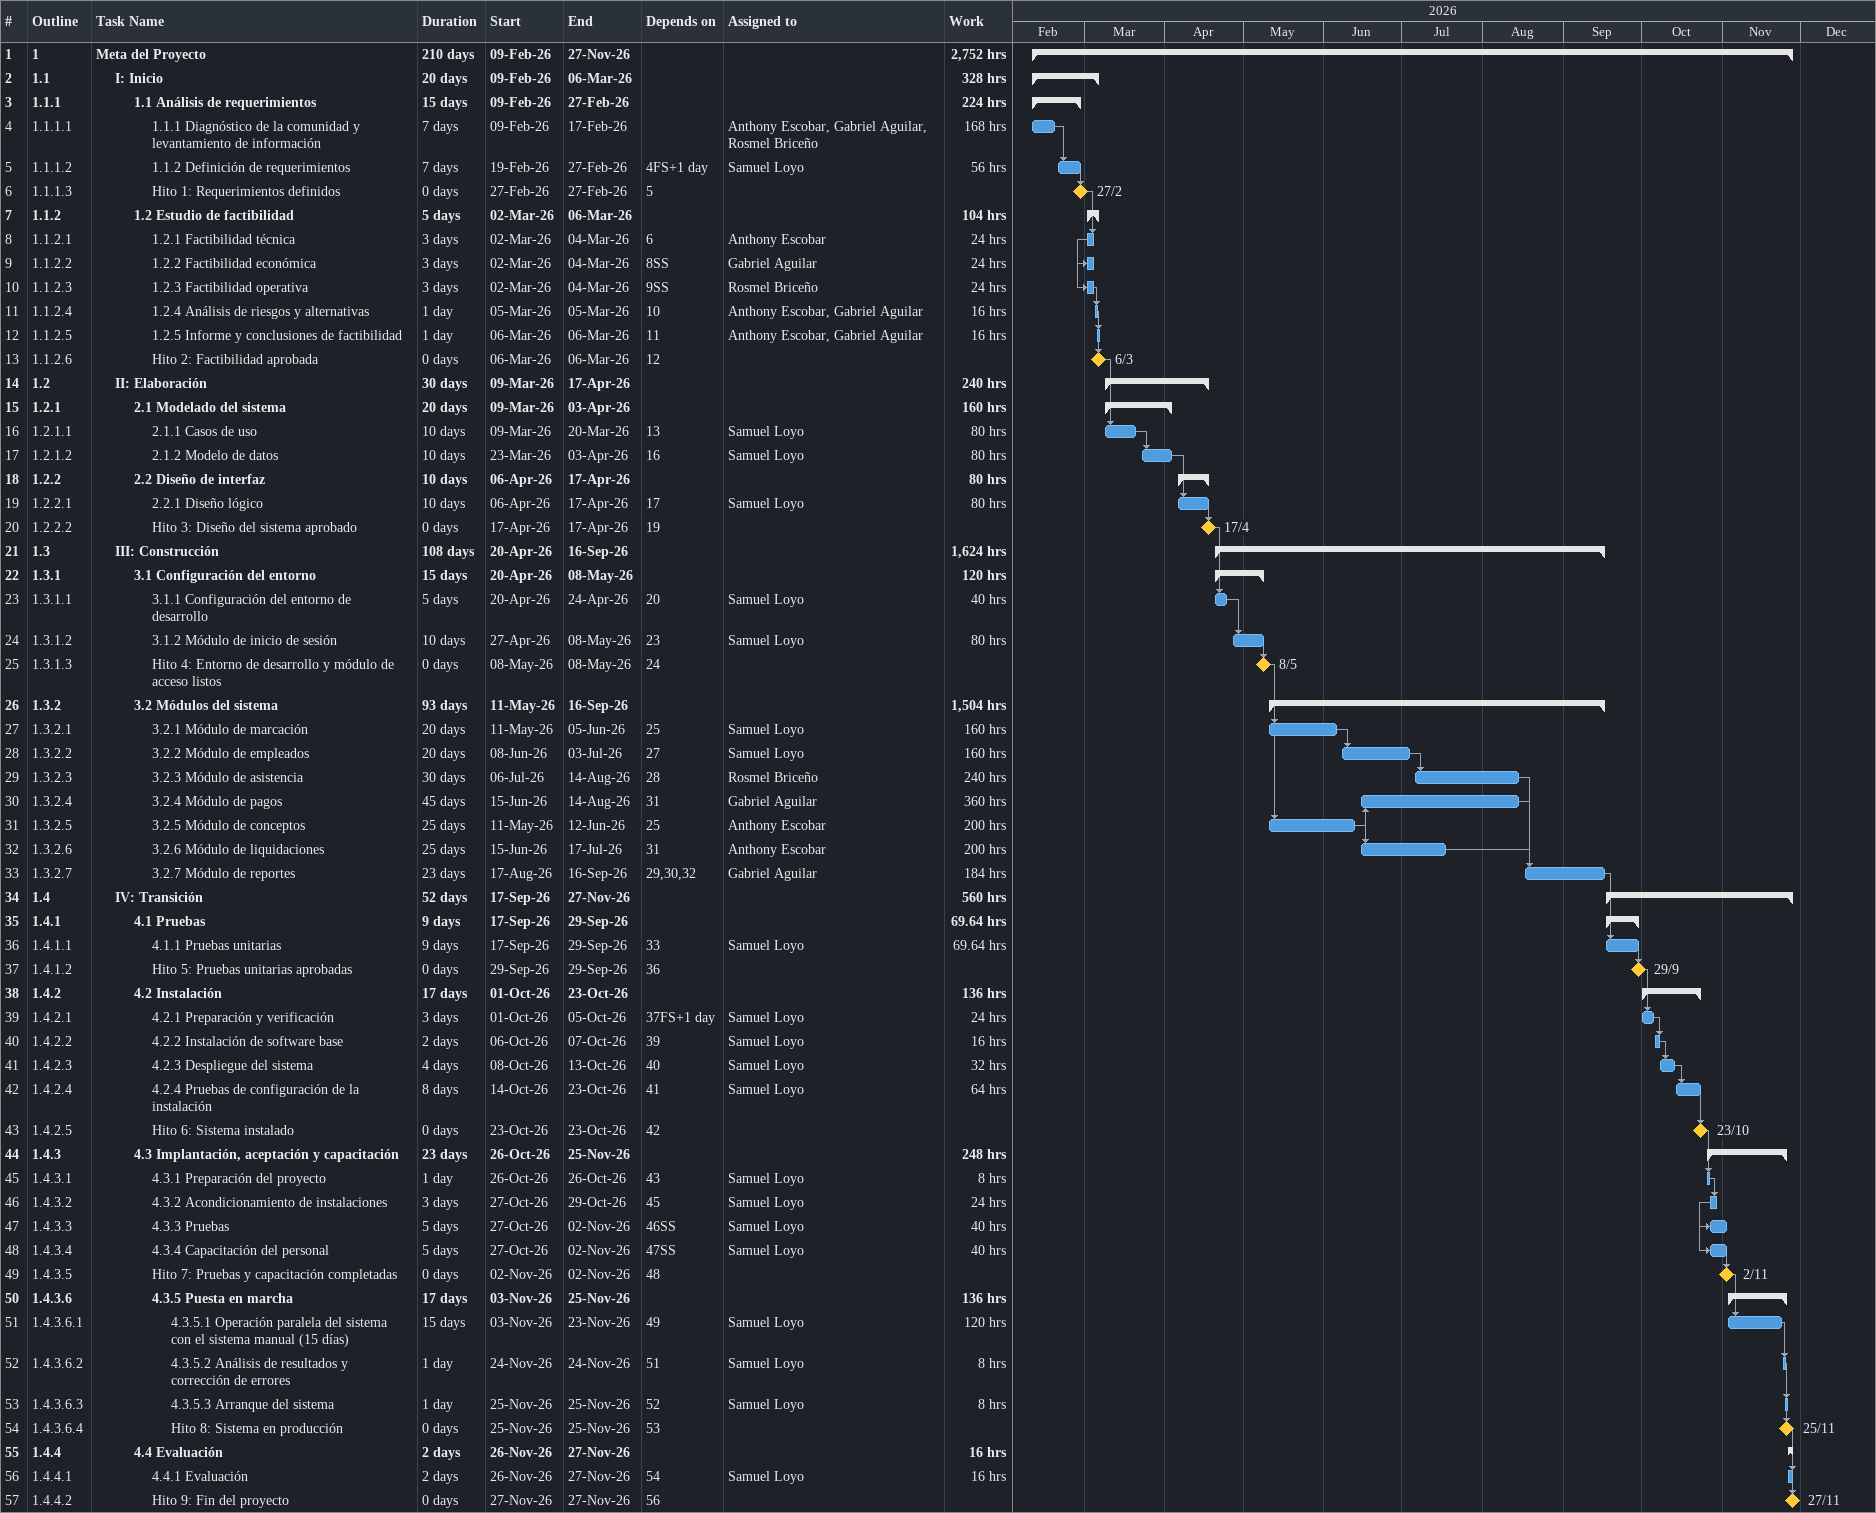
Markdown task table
| ID | WBS | Task | Duration | Start | Finish | Predecessors | Resources | Work (h) |
|---|---|---|---|---|---|---|---|---|
| 1 | 1 | **Meta del Proyecto** | 210d | 2026-02-09 | 2026-11-27 |  |  | 2752 |
| 2 | 1.1 | **I: Inicio** | 20d | 2026-02-09 | 2026-03-06 |  |  | 328 |
| 3 | 1.1.1 | **1.1 Análisis de requerimientos** | 15d | 2026-02-09 | 2026-02-27 |  |  | 224 |
| 4 | 1.1.1.1 | 1.1.1 Diagnóstico de la comunidad y levantamiento de información | 7d | 2026-02-09 | 2026-02-17 |  | Anthony Escobar, Gabriel Aguilar, Rosmel Briceño | 168 |
| 5 | 1.1.1.2 | 1.1.2 Definición de requerimientos | 7d | 2026-02-19 | 2026-02-27 | 4FS+1d | Samuel Loyo | 56 |
| 6 | 1.1.1.3 | Hito 1: Requerimientos definidos | 0d | 2026-02-27 | 2026-02-27 | 5 |  |  |
| 7 | 1.1.2 | **1.2 Estudio de factibilidad** | 5d | 2026-03-02 | 2026-03-06 |  |  | 104 |
| 8 | 1.1.2.1 | 1.2.1 Factibilidad técnica | 3d | 2026-03-02 | 2026-03-04 | 6 | Anthony Escobar | 24 |
| 9 | 1.1.2.2 | 1.2.2 Factibilidad económica | 3d | 2026-03-02 | 2026-03-04 | 8SS | Gabriel Aguilar | 24 |
| 10 | 1.1.2.3 | 1.2.3 Factibilidad operativa | 3d | 2026-03-02 | 2026-03-04 | 9SS | Rosmel Briceño | 24 |
| 11 | 1.1.2.4 | 1.2.4 Análisis de riesgos y alternativas | 1d | 2026-03-05 | 2026-03-05 | 10 | Anthony Escobar, Gabriel Aguilar | 16 |
| 12 | 1.1.2.5 | 1.2.5 Informe y conclusiones de factibilidad | 1d | 2026-03-06 | 2026-03-06 | 11 | Anthony Escobar, Gabriel Aguilar | 16 |
| 13 | 1.1.2.6 | Hito 2: Factibilidad aprobada | 0d | 2026-03-06 | 2026-03-06 | 12 |  |  |
| 14 | 1.2 | **II: Elaboración** | 30d | 2026-03-09 | 2026-04-17 |  |  | 240 |
| 15 | 1.2.1 | **2.1 Modelado del sistema** | 20d | 2026-03-09 | 2026-04-03 |  |  | 160 |
| 16 | 1.2.1.1 | 2.1.1 Casos de uso | 10d | 2026-03-09 | 2026-03-20 | 13 | Samuel Loyo | 80 |
| 17 | 1.2.1.2 | 2.1.2 Modelo de datos | 10d | 2026-03-23 | 2026-04-03 | 16 | Samuel Loyo | 80 |
| 18 | 1.2.2 | **2.2 Diseño de interfaz** | 10d | 2026-04-06 | 2026-04-17 |  |  | 80 |
| 19 | 1.2.2.1 | 2.2.1 Diseño lógico | 10d | 2026-04-06 | 2026-04-17 | 17 | Samuel Loyo | 80 |
| 20 | 1.2.2.2 | Hito 3: Diseño del sistema aprobado | 0d | 2026-04-17 | 2026-04-17 | 19 |  |  |
| 21 | 1.3 | **III: Construcción** | 108d | 2026-04-20 | 2026-09-16 |  |  | 1624 |
| 22 | 1.3.1 | **3.1 Configuración del entorno** | 15d | 2026-04-20 | 2026-05-08 |  |  | 120 |
| 23 | 1.3.1.1 | 3.1.1 Configuración del entorno de desarrollo | 5d | 2026-04-20 | 2026-04-24 | 20 | Samuel Loyo | 40 |
| 24 | 1.3.1.2 | 3.1.2 Módulo de inicio de sesión | 10d | 2026-04-27 | 2026-05-08 | 23 | Samuel Loyo | 80 |
| 25 | 1.3.1.3 | Hito 4: Entorno de desarrollo y módulo de acceso listos | 0d | 2026-05-08 | 2026-05-08 | 24 |  |  |
| 26 | 1.3.2 | **3.2 Módulos del sistema** | 93d | 2026-05-11 | 2026-09-16 |  |  | 1504 |
| 27 | 1.3.2.1 | 3.2.1 Módulo de marcación | 20d | 2026-05-11 | 2026-06-05 | 25 | Samuel Loyo | 160 |
| 28 | 1.3.2.2 | 3.2.2 Módulo de empleados | 20d | 2026-06-08 | 2026-07-03 | 27 | Samuel Loyo | 160 |
| 29 | 1.3.2.3 | 3.2.3 Módulo de asistencia | 30d | 2026-07-06 | 2026-08-14 | 28 | Rosmel Briceño | 240 |
| 30 | 1.3.2.4 | 3.2.4 Módulo de pagos | 45d | 2026-06-15 | 2026-08-14 | 31 | Gabriel Aguilar | 360 |
| 31 | 1.3.2.5 | 3.2.5 Módulo de conceptos | 25d | 2026-05-11 | 2026-06-12 | 25 | Anthony Escobar | 200 |
| 32 | 1.3.2.6 | 3.2.6 Módulo de liquidaciones | 25d | 2026-06-15 | 2026-07-17 | 31 | Anthony Escobar | 200 |
| 33 | 1.3.2.7 | 3.2.7 Módulo de reportes | 23d | 2026-08-17 | 2026-09-16 | 29, 30, 32 | Gabriel Aguilar | 184 |
| 34 | 1.4 | **IV: Transición** | 52d | 2026-09-17 | 2026-11-27 |  |  | 560 |
| 35 | 1.4.1 | **4.1 Pruebas** | 9d | 2026-09-17 | 2026-09-29 |  |  | 69.64 |
| 36 | 1.4.1.1 | 4.1.1 Pruebas unitarias | 9d | 2026-09-17 | 2026-09-29 | 33 | Samuel Loyo | 69.64 |
| 37 | 1.4.1.2 | Hito 5: Pruebas unitarias aprobadas | 0d | 2026-09-29 | 2026-09-29 | 36 |  |  |
| 38 | 1.4.2 | **4.2 Instalación** | 17d | 2026-10-01 | 2026-10-23 |  |  | 136 |
| 39 | 1.4.2.1 | 4.2.1 Preparación y verificación | 3d | 2026-10-01 | 2026-10-05 | 37FS+1d | Samuel Loyo | 24 |
| 40 | 1.4.2.2 | 4.2.2 Instalación de software base | 2d | 2026-10-06 | 2026-10-07 | 39 | Samuel Loyo | 16 |
| 41 | 1.4.2.3 | 4.2.3 Despliegue del sistema | 4d | 2026-10-08 | 2026-10-13 | 40 | Samuel Loyo | 32 |
| 42 | 1.4.2.4 | 4.2.4 Pruebas de configuración de la instalación | 8d | 2026-10-14 | 2026-10-23 | 41 | Samuel Loyo | 64 |
| 43 | 1.4.2.5 | Hito 6: Sistema instalado | 0d | 2026-10-23 | 2026-10-23 | 42 |  |  |
| 44 | 1.4.3 | **4.3 Implantación, aceptación y capacitación** | 23d | 2026-10-26 | 2026-11-25 |  |  | 248 |
| 45 | 1.4.3.1 | 4.3.1 Preparación del proyecto | 1d | 2026-10-26 | 2026-10-26 | 43 | Samuel Loyo | 8 |
| 46 | 1.4.3.2 | 4.3.2 Acondicionamiento de instalaciones | 3d | 2026-10-27 | 2026-10-29 | 45 | Samuel Loyo | 24 |
| 47 | 1.4.3.3 | 4.3.3 Pruebas | 5d | 2026-10-27 | 2026-11-02 | 46SS | Samuel Loyo | 40 |
| 48 | 1.4.3.4 | 4.3.4 Capacitación del personal | 5d | 2026-10-27 | 2026-11-02 | 47SS | Samuel Loyo | 40 |
| 49 | 1.4.3.5 | Hito 7: Pruebas y capacitación completadas | 0d | 2026-11-02 | 2026-11-02 | 48 |  |  |
| 50 | 1.4.3.6 | **4.3.5 Puesta en marcha** | 17d | 2026-11-03 | 2026-11-25 |  |  | 136 |
| 51 | 1.4.3.6.1 | 4.3.5.1 Operación paralela del sistema con el sistema manual (15 días) | 15d | 2026-11-03 | 2026-11-23 | 49 | Samuel Loyo | 120 |
| 52 | 1.4.3.6.2 | 4.3.5.2 Análisis de resultados y corrección de errores | 1d | 2026-11-24 | 2026-11-24 | 51 | Samuel Loyo | 8 |
| 53 | 1.4.3.6.3 | 4.3.5.3 Arranque del sistema | 1d | 2026-11-25 | 2026-11-25 | 52 | Samuel Loyo | 8 |
| 54 | 1.4.3.6.4 | Hito 8: Sistema en producción | 0d | 2026-11-25 | 2026-11-25 | 53 |  |  |
| 55 | 1.4.4 | **4.4 Evaluación** | 2d | 2026-11-26 | 2026-11-27 |  |  | 16 |
| 56 | 1.4.4.1 | 4.4.1 Evaluación | 2d | 2026-11-26 | 2026-11-27 | 54 | Samuel Loyo | 16 |
| 57 | 1.4.4.2 | Hito 9: Fin del proyecto | 0d | 2026-11-27 | 2026-11-27 | 56 |  |  |
